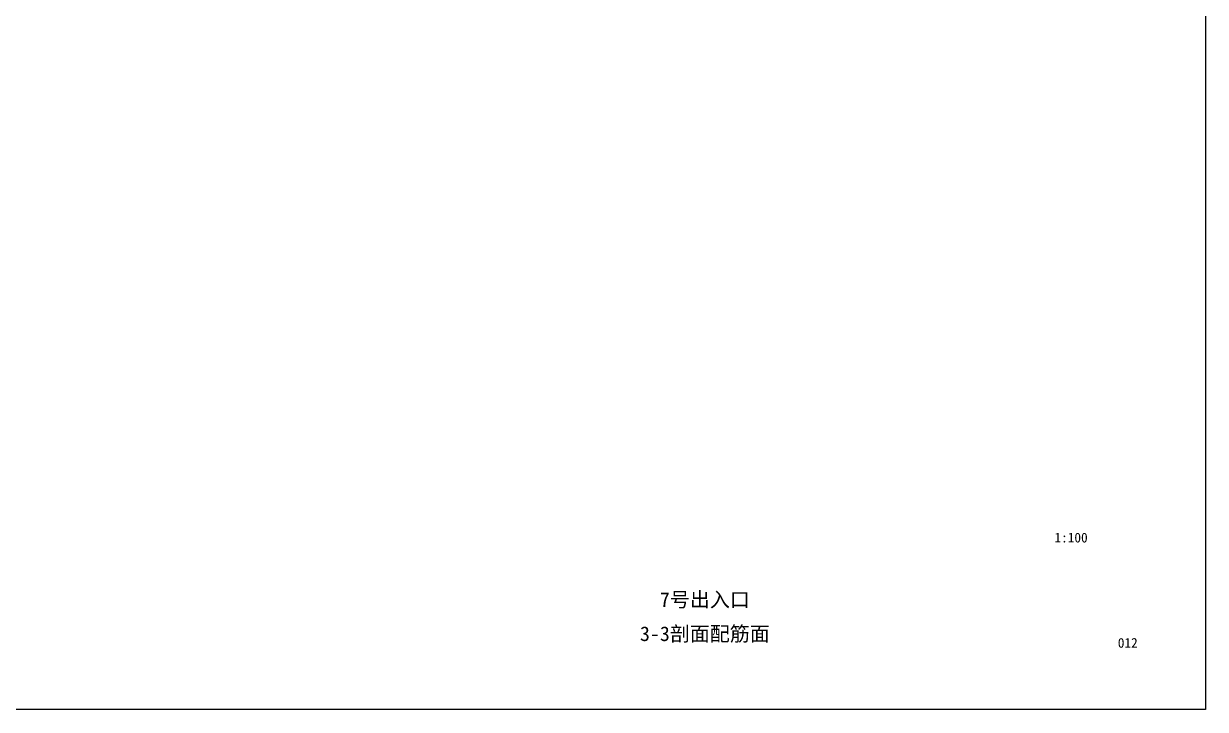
# Model space of a CAD drawing. Header units: millimetres. Extents: x -897614 to 191467, y -439928 to 101803.
# Drawn here: x -291601 to -267400, y -380330 to -366277 of the extents above; entities that cross this region are included whole.
import ezdxf
from ezdxf.enums import TextEntityAlignment as Align

# ---------------------------------------------------------------- set-up
doc = ezdxf.new("R2010")
doc.units = ezdxf.units.MM
doc.header["$LTSCALE"] = 1000
doc.layers.add('DY', color=1, linetype='Continuous', plot=False)
doc.layers.add('图框', color=3, linetype='Continuous')
doc.styles.add('TK-HZ-HT', font='', dxfattribs={"width": 0.8})
doc.styles.add('TK-HZ-ST', font='', dxfattribs={"width": 0.8})
doc.styles.get('TK-HZ-HT').set_extended_font_data('SimSun')
doc.styles.get('TK-HZ-ST').set_extended_font_data('SimSun')

msp = doc.modelspace()

# ---------------------------------------------------------------- linework, layer by layer
at = {"layer": 'DY'}
msp.add_lwpolyline([(-267400.45683, -380329.65135), (-326800.45683, -380329.65135), (-326800.45683, -338329.65135), (-267400.45683, -338329.65135)], close=True, dxfattribs=at)

# ---------------------------------------------------------------- texts
at = {"layer": '图框', "color": 7}
for s, height, style, p in [('1:100', 200, 'TK-HZ-ST', (-270150.45683, -376809.65135)), ('7号出入口', 300, 'TK-HZ-HT', (-277650.45683, -378079.65135)), ('3-3剖面配筋面', 300, 'TK-HZ-HT', (-277650.45683, -378779.65135))]:
    msp.add_text(s, height=height, dxfattribs=dict(at, style=style)).set_placement(p, align=Align.MIDDLE_CENTER)
at = {"layer": '图框', "color": 7, "style": 'TK-HZ-ST'}
msp.add_text('012 ', height=200, dxfattribs=at).set_placement((-269194.10157, -379066.54135))

doc.saveas('drawing.dxf')
